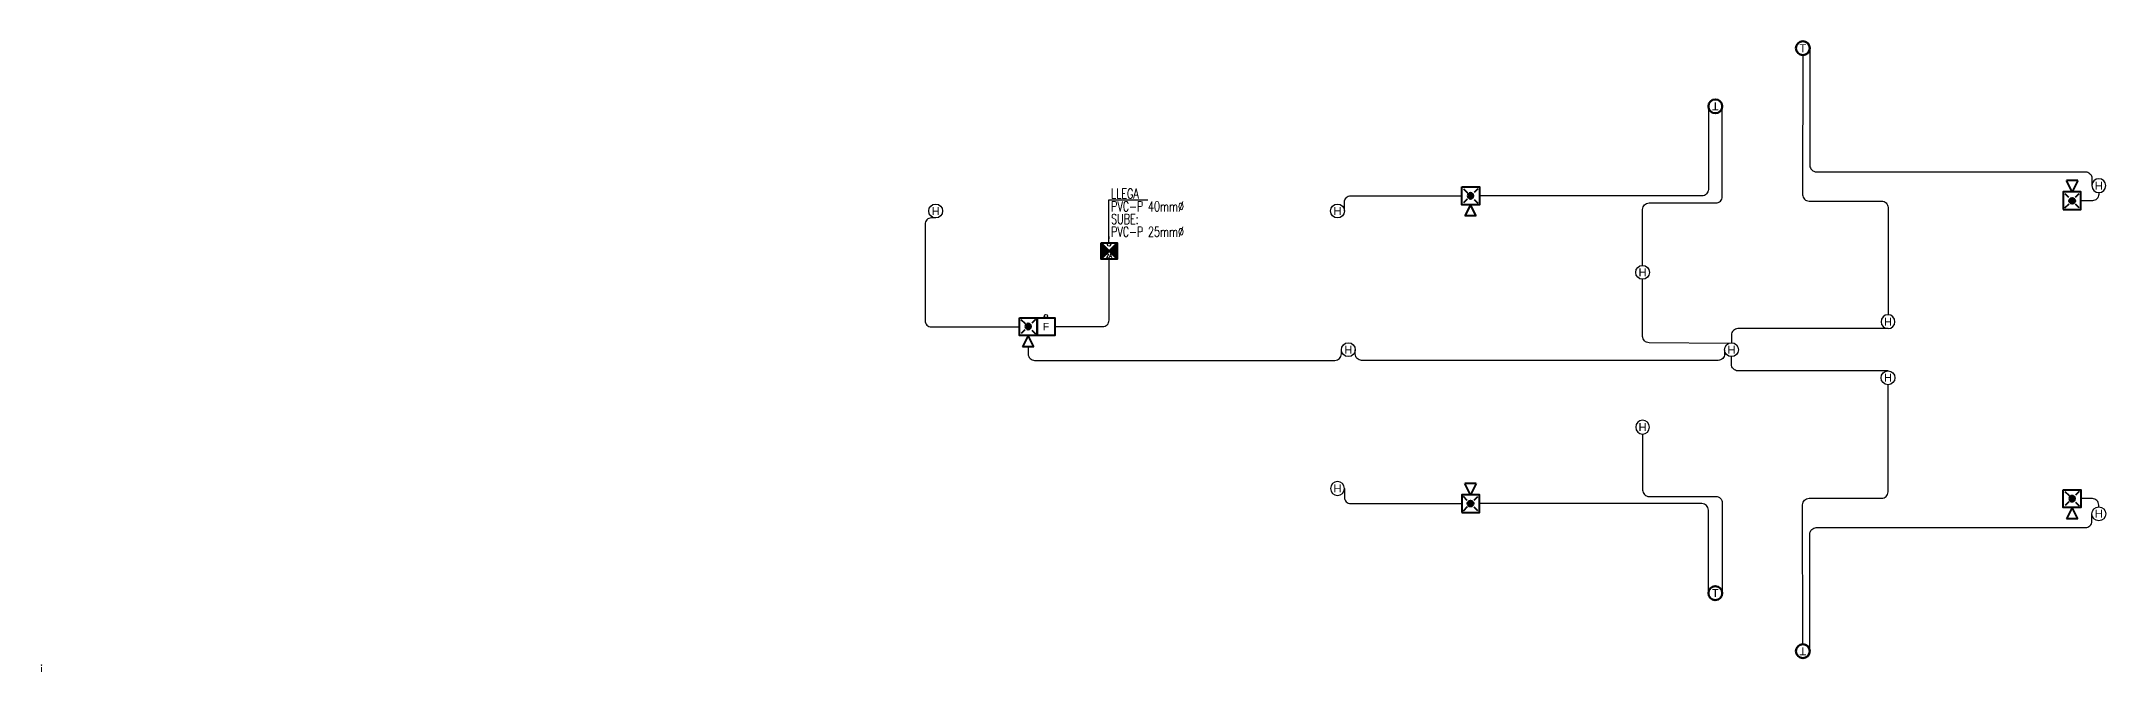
# Model space of a CAD drawing. Header units: millimetres. Extents: x 4 to 46, y -96 to 34.
# Drawn here: x 7.44 to 46.13, y -51.91 to -40.1 of the extents above; entities that cross this region are included whole.
import ezdxf
from ezdxf.enums import TextEntityAlignment as Align

# ---------------------------------------------------------------- set-up
doc = ezdxf.new("R2010")
doc.units = ezdxf.units.MM
doc.linetypes.add('CONTINUA', pattern=[0])
for name, color, linetype, lineweight in [('MQ.CAJA PASO TELECOMUNICACIONES', 94, 'Continuous', 40), ('MQ.CAN ACI', 150, 'RAYABARRA', 40), ('MQ.CANALI DYA', 150, 'Continuous', 30), ('MQ.CIRCUITO TOMACORRIENTE TECHO', 7, 'Continuous', 30), ('MQ.DETECTOR HUMO', 150, 'Continuous', 30), ('MQ.FLECHAS', 135, 'Continuous', 15), ('MQ.TEXTO GENERAL', 7, 'Continuous', 40), ('MQ.TEXTOS GENERALES', 7, 'Continuous', 30)]:
    doc.layers.add(name, color=color, linetype=linetype, lineweight=lineweight)
doc.layers.add('MQ_DETECTOR TEMPERATURA', color=150, linetype='Continuous', lineweight=50, true_color=0x007fff)
doc.styles.add('MQTEXTO', font='romans.shx')
doc.styles.get("Standard").update_dxf_attribs({"font": 'arial.ttf'})
doc.linetypes.add('RAYABARRA', pattern='A,0.3,-0.3,["|",Standard,S=0.1,R=0,X=-0.1,Y=-0.05],-0.25', length=0.85)
doc.dimstyles.new('ISO-25', dxfattribs={"dimtxt": 2.5, "dimasz": 2.5, "dimexe": 1.25, "dimexo": 0.625, "dimtad": 1, "dimtxsty": 'Standard', "dimcen": 2.5, "dimadec": 0, "dimazin": 0, "dimtfac": 1, "dimtmove": 0, "dimatfit": 3, "dimfxl": 1, "dimarcsym": 0})

# ---------------------------------------------------------------- blocks, each defined once
blk = doc.blocks.new('AVISADOR SONORO 1 EN 75')
at = {"layer": 'MQ.CAN ACI', "linetype": 'CONTINUA', "ltscale": 0.05}
h = blk.add_hatch(color=256, dxfattribs=at)
h.paths.add_polyline_path([(0, 0.166), (-0.039, 0.127, 0.198912), (0, 0.111, 0.198912), (0.039, 0.127)])
h.paths.add_polyline_path([(0.039, 0.127, 0.414214), (0.039, 0.206), (0, 0.166)])
h.paths.add_polyline_path([(0.039, 0.206, 0.198912), (0, 0.222, 0.198912), (-0.039, 0.206), (0, 0.166)])
h.paths.add_polyline_path([(0, 0.166), (-0.039, 0.206, 0.414214), (-0.039, 0.127)])
for p, q in [((0.106, 0.544), (-0.106, 0.544)), ((0, 0.333), (-0.106, 0.544)), ((0.106, 0.544), (0, 0.333)), ((-0.135, 0.032), (-0.056, 0.11)), ((-0.061, 0.227), (-0.13, 0.297)), ((0.066, 0.232), (0.135, 0.302)), ((0.135, 0.032), (0.066, 0.101))]:
    blk.add_line(p, q, dxfattribs=at)
blk.add_lwpolyline([(-0.166, 0), (0.166, 0), (0.166, 0.333), (-0.166, 0.333)], close=True, dxfattribs=at)
blk.add_circle((0, 0.166), 0.0555, dxfattribs=at)
blk = doc.blocks.new('TERMOSTA ADOSADO FCR 1 EN 75')
at = {"layer": 'MQ_DETECTOR TEMPERATURA', "ltscale": 0.5}
blk.add_circle((0, 0), 0.13, dxfattribs=at)
blk.add_text('T', height=0.15, dxfattribs=at).set_placement((0, 0), align=Align.MIDDLE_CENTER)
blk = doc.blocks.new('DETECTOR DE HUMO 1 EN 75')
at = {"layer": 'MQ.DETECTOR HUMO'}
blk.add_circle((0, 0.13), 0.13, dxfattribs=at)
blk.add_text('H', height=0.15, rotation=180, dxfattribs=at).set_placement((0, 0.13), align=Align.MIDDLE_CENTER)
blk = doc.blocks.new('DETECTORES3 TORRE')
at = {"layer": 'MQ.CANALI DYA', "elevation": 0}
for points in [[(0.615, 4.175), (0.615, 1.979, -0.414214), (0.495, 1.859), (-4.55, 1.859, 0.414214), (-4.67, 1.739), (-4.67, 1.6)], [(0.745, 4.045), (0.75, 1.43, -0.414214), (0.63, 1.31), (-0.73, 1.31, 0.414214), (-0.85, 1.19), (-0.85, -0.82)], [(-4.8, 1.47), (-4.8, 1.436, 0.414214), (-4.68, 1.316), (-4.466, 1.316)]]:
    blk.add_lwpolyline(points, format="xyb", dxfattribs=at)
at = {"layer": 'MQ.CANALI DYA'}
blk.add_lwpolyline([(-0.85, -1.08), (1.964, -1.08, -0.414214), (2.084, -1.2), (2.084, -1.345)], format="xyb", dxfattribs=at)
at = {"layer": 'MQ.CAN ACI', "linetype": 'CONTINUA', "ltscale": 0.05, "xscale": -1}
blk.add_blockref('AVISADOR SONORO 1 EN 75', (-4.3, 1.15), dxfattribs=at)
at = {"layer": 'MQ.DETECTOR HUMO'}
for p in [(-4.8, 1.47, 0), (-0.85, -1.08)]:
    blk.add_blockref('DETECTOR DE HUMO 1 EN 75', p, dxfattribs=at)
at = {"layer": 'MQ_DETECTOR TEMPERATURA', "ltscale": 0.5}
blk.add_blockref('TERMOSTA ADOSADO FCR 1 EN 75', (0.745, 4.175, 0), dxfattribs=at)
blk = doc.blocks.new('DETECTORES4 TORRE')
at = {"layer": 'MQ.CANALI DYA'}
for points in [[(3.75, -0.105), (3.75, -1.155, -0.414214), (3.63, -1.275), (2.377, -1.275, 0.414214), (2.257, -1.395), (2.257, -3.086)], [(9.34, -1.125), (9.34, -1.289, -0.414214), (9.22, -1.409), (7.141, -1.409)]]:
    blk.add_lwpolyline(points, format="xyb", dxfattribs=at)
at = {"layer": 'MQ.CANALI DYA', "elevation": 0}
blk.add_lwpolyline([(2.517, -3.086), (2.517, -1.529, -0.414214), (2.637, -1.409), (6.809, -1.409)], format="xyb", dxfattribs=at)
at = {"layer": 'MQ.CAN ACI', "linetype": 'CONTINUA', "ltscale": 0.05, "xscale": -1}
blk.add_blockref('AVISADOR SONORO 1 EN 75', (6.975, -1.575), dxfattribs=at)
at = {"layer": 'MQ.DETECTOR HUMO'}
for p in [(3.75, -0.105), (9.47, -1.255)]:
    blk.add_blockref('DETECTOR DE HUMO 1 EN 75', p, dxfattribs=at)
at = {"layer": 'MQ_DETECTOR TEMPERATURA', "ltscale": 0.5}
blk.add_blockref('TERMOSTA ADOSADO FCR 1 EN 75', (2.387, -3.086), dxfattribs=at)
blk = doc.blocks.new('ESTACION MANUAL 1 EN 75')
at = {"layer": 'MQ.CAN ACI', "linetype": 'CONTINUA', "ltscale": 0.05}
blk.add_lwpolyline([(-0.166, 0.361), (0.166, 0.361), (0.166, 0.028), (-0.166, 0.028)], close=True, dxfattribs=at)
at = {"layer": 'MQ.TEXTOS GENERALES'}
blk.add_text('F', height=0.14, dxfattribs=at).set_placement((0, 0.194), align=Align.MIDDLE_CENTER)
blk = doc.blocks.new('C.C.(2A) 250x250x125 1 EN 75')
at = {"layer": 'MQ.CAJA PASO TELECOMUNICACIONES'}
h = blk.add_hatch(color=256, dxfattribs=at)
h.dxf.hatch_style = 1
h.paths.add_polyline_path([(0, 0), (0.15, 0.15), (0, 0.3)])
h.paths.add_polyline_path([(0.15, 0.15), (0.3, 0), (0.3, 0.3)])
for p, q in [((0.3, 0.3), (0, 0)), ((0, 0.3), (0.3, 0))]:
    blk.add_line(p, q, dxfattribs=at)
blk.add_lwpolyline([(0, 0.3), (0.3, 0.3), (0.3, 0), (0, 0)], close=True, dxfattribs=at)
at = {"layer": 'DEFPOINTS', "style": 'MQTEXTO', "width": 0.9}
blk.add_text('2A', height=0.075, dxfattribs=at).set_placement((0.092, 0.061), align=Align.MIDDLE_LEFT)
blk = doc.blocks.new('pasillo3 torre')
at = {"layer": 'MQ.CANALI DYA'}
for points in [[(1.75, 0.47), (1.67, 0.47, 0.414214), (1.55, 0.35), (1.55, -1.453, 0.414214), (1.67, -1.573), (3.317, -1.573)], [(3.983, -1.566), (4.88, -1.566, 0.414214), (5, -1.446), (5, -0.3)], [(3.484, -1.944), (3.484, -2.08, 0.414214), (3.604, -2.2), (9.234, -2.2, 0.414214), (9.354, -2.08), (9.354, -2)], [(16.536, -2), (16.536, -2.08, -0.414214), (16.416, -2.2), (9.734, -2.2, -0.414214), (9.614, -2.08), (9.614, -2)]]:
    blk.add_lwpolyline(points, format="xyb", dxfattribs=at)
at = {"layer": 'MQ.CIRCUITO TOMACORRIENTE TECHO', "ltscale": 0.3}
for centre in [(5, -0.03), (3.816, -1.37)]:
    blk.add_circle(centre, 0.03, dxfattribs=at)
at = {"layer": 'MQ.CAJA PASO TELECOMUNICACIONES'}
blk.add_blockref('C.C.(2A) 250x250x125 1 EN 75', (4.85, -0.3), dxfattribs=at)
at = {"layer": 'MQ.CAN ACI', "linetype": 'CONTINUA', "ltscale": 0.05, "xscale": -1, "rotation": 180}
blk.add_blockref('AVISADOR SONORO 1 EN 75', (3.484, -1.4), dxfattribs=at)
at = {"layer": 'MQ.CAN ACI', "linetype": 'CONTINUA', "ltscale": 0.05}
blk.add_blockref('ESTACION MANUAL 1 EN 75', (3.816, -1.761), dxfattribs=at)
at = {"layer": 'MQ.DETECTOR HUMO'}
for p in [(1.75, 0.47), (9.484, -2.13), (16.666, -2.13)]:
    blk.add_blockref('DETECTOR DE HUMO 1 EN 75', p, dxfattribs=at)
at = {"layer": 'MQ.TEXTO GENERAL', "style": 'MQTEXTO', "width": 0.7}
blk.add_text('LLEGA', height=0.1875, rotation=360, dxfattribs=at).set_placement((5.038, 0.925), align=Align.MIDDLE_LEFT)
for s, p in [('PVC-P 40mm%%C', (5.038, 0.687)), ('SUBE:', (5.038, 0.449)), ('PVC-P 25mm%%C', (5.038, 0.211))]:
    blk.add_text(s, height=0.1875, dxfattribs=at).set_placement(p, align=Align.MIDDLE_LEFT)
at = {"layer": 'MQ.FLECHAS'}
blk.add_leader([(4.996, 0), (4.996, 0.806), (5.728, 0.806)], dimstyle='ISO-25', override={"dimasz": 0.12, "dimfxl": 0.15, "dimfxlon": 1, "dimtzin": 0}, dxfattribs=at)

msp = doc.modelspace()

# ---------------------------------------------------------------- linework, layer by layer
at = {"layer": 'MQ.CANALI DYA'}
msp.add_lwpolyline([(39.064, -45.756), (37.57, -45.745, -0.414214), (37.45, -45.625), (37.45, -44.555)], format="xyb", dxfattribs=at)

# ---------------------------------------------------------------- block references
at = {"layer": 'MQ.CANALI DYA', "xscale": -1}
for name, p in [('DETECTORES3 TORRE', (41.2, -44.4)), ('DETECTORES4 TORRE', (41.2, -47.35))]:
    msp.add_blockref(name, p, dxfattribs=at)
at = {"layer": 'MQ.CANALI DYA', "rotation": 180}
for name, p in [('DETECTORES4 TORRE', (41.2, -44.4)), ('DETECTORES3 TORRE', (41.2, -47.35))]:
    msp.add_blockref(name, p, dxfattribs=at)
at = {"layer": 'MQ.CANALI DYA'}
msp.add_blockref('pasillo3 torre', (22.45, -43.875), dxfattribs=at)

# ---------------------------------------------------------------- texts
at = {"layer": 'MQ.TEXTO GENERAL', "style": 'MQTEXTO', "width": 0.7}
msp.add_text('i', height=0.125, rotation=360, dxfattribs=at).set_placement((7.425, -51.847, 0), align=Align.MIDDLE_LEFT)

doc.saveas('drawing.dxf')
